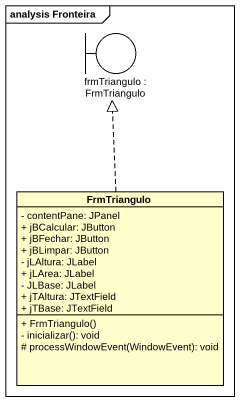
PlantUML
@startuml
mainframe analysis Fronteira
allowmixing
hide circle
hide empty members
skinparam classAttributeIconSize 0
boundary "frmTriangulo : FrmTriangulo" as frmTriangulo
class FrmTriangulo {
  - contentPane: JPanel
  + jBCalcular: JButton
  + jBFechar: JButton
  + jBLimpar: JButton
  - jLAltura: JLabel
  + jLArea: JLabel
  - JLBase: JLabel
  + jTAltura: JTextField
  + jTBase: JTextField
  + FrmTriangulo()
  - inicializar(): void
  # processWindowEvent(WindowEvent): void
}
FrmTriangulo .up.|> frmTriangulo
@enduml
